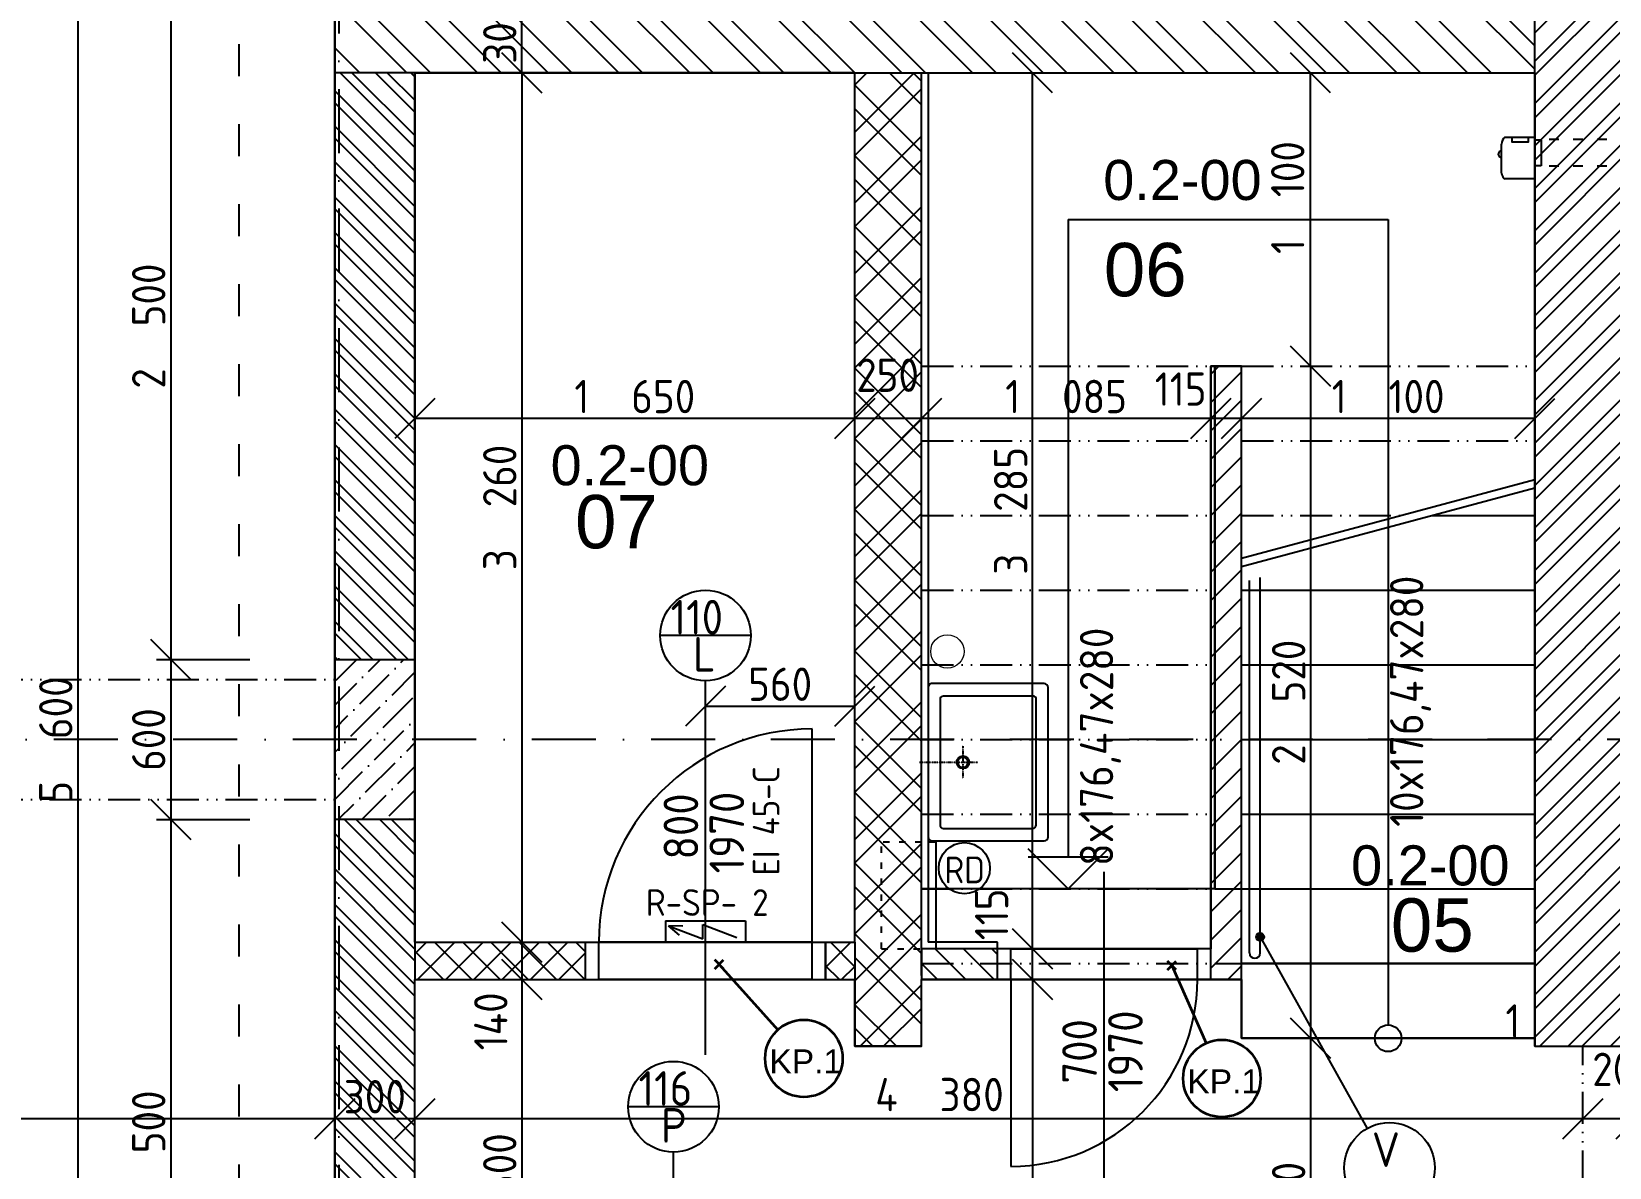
# Model space of a CAD drawing. Extents: x 4511820 to 5180432, y -1526536 to -944957.
# Drawn here: x 4988234 to 4994151, y -1419962 to -1415704 of the extents above; entities that cross this region are included whole.
import ezdxf

# ---------------------------------------------------------------- set-up
doc = ezdxf.new("R2010")
doc.units = 0
doc.header["$MEASUREMENT"] = 0
for name, pattern in [('ACAD_ISO03W100', [30, 12, -18]), ('ACAD_ISO12W100', [22, 12, -3, 0.5, -3, 0.5, -3]), ('BODKOCIARKOVANA_3', [5.6, 3, -1.3, 0, -1.3]), ('DASHDOT', [1, 0.5, -0.25, 0, -0.25])]:
    doc.linetypes.add(name, pattern=pattern)
doc.layers.get('0').update_dxf_attribs({"linetype": 'CONTINUOUS'})
doc.layers.get('Defpoints').update_dxf_attribs({"color": 61, "linetype": 'CONTINUOUS'})
for name, color, linetype in [('DVERE', 45, 'CONTINUOUS'), ('KÓTY', 4, 'CONTINUOUS'), ('MÚRY', 1, 'CONTINUOUS'), ('OKNÁ', 143, 'CONTINUOUS'), ('osi', 253, 'CONTINUOUS'), ('Plochy', 41, 'CONTINUOUS'), ('POPIS', 7, 'CONTINUOUS'), ('POZEMOK', 7, 'CONTINUOUS'), ('TENKÁ', 7, 'CONTINUOUS'), ('tzb', 153, 'CONTINUOUS'), ('ZARIADOVACIE', 144, 'CONTINUOUS'), ('ZZ-elektro', 221, 'CONTINUOUS'), ('zz-vetr', 52, 'CONTINUOUS'), ('ŠRAFY', 82, 'CONTINUOUS')]:
    doc.layers.add(name, color=color, linetype=linetype)
doc.layers.add('preklady', color=74, linetype='CONTINUOUS', lineweight=35)
doc.layers.add('zz-kanal-splaskova', color=37, linetype='CONTINUOUS', lineweight=18)
doc.styles.add('ARIAL', font='arial.ttf')
doc.styles.add('STYLE1', font='isocp.shx')
doc.dimstyles.new('STANDARD-50', dxfattribs={"dimtxt": 125, "dimasz": 150, "dimexe": 10, "dimexo": 200, "dimgap": 20, "dimtad": 1, "dimdsep": 46, "dimlunit": 6, "dimtxsty": 'STYLE1', "dimblk1": 'OBLIQUE', "dimblk2": 'OBLIQUE', "dimsah": 1, "dimcen": 2.5, "dimse1": 1, "dimse2": 1, "dimadec": 0, "dimazin": 0, "dimtfac": 1, "dimtmove": 1, "dimatfit": 3, "dimldrblk": 'OBLIQUE', "dimfxl": 1, "dimtolj": 1, "dimtzin": 0, "dimarcsym": 0})
pattern_1 = [(45, (-2905453.58, 230700.66), (-53.0330086, 53.0330086), []), (135, (-2905453.58, 230700.66), (-53.0330086, -53.0330086), [])]
pattern_2 = [(135, (-10132.71, -87677), (-66.2912607, -66.2912607), []), (135, (-10132.71, -87632.81), (-66.2912607, -66.2912607), [])]

# ---------------------------------------------------------------- blocks, each defined once
blk = doc.blocks.new('_OBLIQUE')
at = {"color": 0, "linetype": 'ByBlock'}
blk.add_line((-0.5, -0.5), (0.5, 0.5), dxfattribs=at)
blk = doc.blocks.new('*D21797')
at = {"layer": 'Defpoints', "color": 0}
for p in [(4994051, -1419779.4), (4994051, -1419779.4), (4994251, -1419779.4)]:
    blk.add_point(p, dxfattribs=at)
at = {"layer": 'KÓTY', "color": 0, "lineweight": -2}
blk.add_line((4994251, -1419779.4), (4994051, -1419779.4), dxfattribs=at)
at = {"layer": 'KÓTY', "color": 0, "linetype": 'ByBlock', "lineweight": -2, "xscale": 150, "yscale": 150, "zscale": 150, "rotation": 180}
blk.add_blockref('_OBLIQUE', (4994051, -1419779.4), dxfattribs=at)
at = {"layer": 'KÓTY', "color": 0, "linetype": 'ByBlock', "lineweight": -2, "xscale": 150, "yscale": 150, "zscale": 150}
blk.add_blockref('_OBLIQUE', (4994251, -1419779.4), dxfattribs=at)
at = {"layer": 'KÓTY', "color": 0, "insert": (4994201.8, -1419594.4), "char_height": 125, "attachment_point": 5, "style": 'STYLE1'}
blk.add_mtext('\\A1;200', dxfattribs=at)
blk = doc.blocks.new('*D21798')
at = {"layer": 'Defpoints', "color": 0}
for p in [(4989671, -1419779.4), (4989671, -1419779.4), (4994051, -1419779.4)]:
    blk.add_point(p, dxfattribs=at)
at = {"layer": 'KÓTY', "color": 0, "lineweight": -2}
blk.add_line((4994051, -1419779.4), (4989671, -1419779.4), dxfattribs=at)
at = {"layer": 'KÓTY', "color": 0, "linetype": 'ByBlock', "lineweight": -2, "xscale": 150, "yscale": 150, "zscale": 150, "rotation": 180}
blk.add_blockref('_OBLIQUE', (4989671, -1419779.4), dxfattribs=at)
at = {"layer": 'KÓTY', "color": 0, "linetype": 'ByBlock', "lineweight": -2, "xscale": 150, "yscale": 150, "zscale": 150}
blk.add_blockref('_OBLIQUE', (4994051, -1419779.4), dxfattribs=at)
at = {"layer": 'KÓTY', "color": 0, "insert": (4991638.5, -1419689), "char_height": 125, "attachment_point": 5, "style": 'STYLE1'}
blk.add_mtext('\\A1;4ﾠ380', dxfattribs=at)
blk = doc.blocks.new('*D21799')
at = {"layer": 'Defpoints', "color": 0}
for p in [(4989371, -1419779.4), (4989371, -1419779.4), (4989671, -1419779.4)]:
    blk.add_point(p, dxfattribs=at)
at = {"layer": 'KÓTY', "color": 0, "lineweight": -2}
blk.add_line((4989671, -1419779.4), (4989371, -1419779.4), dxfattribs=at)
at = {"layer": 'KÓTY', "color": 0, "linetype": 'ByBlock', "lineweight": -2, "xscale": 150, "yscale": 150, "zscale": 150, "rotation": 180}
blk.add_blockref('_OBLIQUE', (4989371, -1419779.4), dxfattribs=at)
at = {"layer": 'KÓTY', "color": 0, "linetype": 'ByBlock', "lineweight": -2, "xscale": 150, "yscale": 150, "zscale": 150}
blk.add_blockref('_OBLIQUE', (4989671, -1419779.4), dxfattribs=at)
at = {"layer": 'KÓTY', "color": 0, "insert": (4989521, -1419696.9), "char_height": 125, "attachment_point": 5, "style": 'STYLE1'}
blk.add_mtext('\\A1;300', dxfattribs=at)
blk = doc.blocks.new('*D21800')
at = {"layer": 'Defpoints', "color": 0}
for p in [(4980821, -1419058), (4980821, -1419779.4), (4989371, -1419779.4)]:
    blk.add_point(p, dxfattribs=at)
at = {"layer": 'KÓTY', "color": 0, "lineweight": -2}
blk.add_line((4989371, -1419779.4), (4980821, -1419779.4), dxfattribs=at)
at = {"layer": 'KÓTY', "color": 0, "linetype": 'ByBlock', "lineweight": -2, "xscale": 150, "yscale": 150, "zscale": 150, "rotation": 180}
blk.add_blockref('_OBLIQUE', (4980821, -1419779.4), dxfattribs=at)
at = {"layer": 'KÓTY', "color": 0, "linetype": 'ByBlock', "lineweight": -2, "xscale": 150, "yscale": 150, "zscale": 150}
blk.add_blockref('_OBLIQUE', (4989371, -1419779.4), dxfattribs=at)
at = {"layer": 'KÓTY', "color": 0, "insert": (4985096, -1419696.8), "char_height": 125, "attachment_point": 5, "style": 'STYLE1'}
blk.add_mtext('\\A1;8ﾠ550', dxfattribs=at)
blk = doc.blocks.new('*D21920')
at = {"layer": 'Defpoints', "color": 0}
for p in [(4992771, -1416958), (4993871, -1416958), (4992771, -1417154.5)]:
    blk.add_point(p, dxfattribs=at)
at = {"layer": 'KÓTY', "color": 0, "lineweight": -2}
blk.add_line((4993871, -1417154.5), (4992771, -1417154.5), dxfattribs=at)
at = {"layer": 'KÓTY', "color": 0, "linetype": 'ByBlock', "lineweight": -2, "xscale": 150, "yscale": 150, "zscale": 150, "rotation": 180}
blk.add_blockref('_OBLIQUE', (4992771, -1417154.5), dxfattribs=at)
at = {"layer": 'KÓTY', "color": 0, "linetype": 'ByBlock', "lineweight": -2, "xscale": 150, "yscale": 150, "zscale": 150}
blk.add_blockref('_OBLIQUE', (4993871, -1417154.5), dxfattribs=at)
at = {"layer": 'KÓTY', "color": 0, "insert": (4993321, -1417072), "char_height": 125, "attachment_point": 5, "style": 'STYLE1'}
blk.add_mtext('\\A1;1ﾠ100', dxfattribs=at)
blk = doc.blocks.new('*D21921')
at = {"layer": 'Defpoints', "color": 0}
for p in [(4992656, -1416958), (4992771, -1416958), (4992656, -1417154.5)]:
    blk.add_point(p, dxfattribs=at)
at = {"layer": 'KÓTY', "color": 0, "lineweight": -2}
blk.add_line((4992771, -1417154.5), (4992656, -1417154.5), dxfattribs=at)
at = {"layer": 'KÓTY', "color": 0, "linetype": 'ByBlock', "lineweight": -2, "xscale": 150, "yscale": 150, "zscale": 150, "rotation": 180}
blk.add_blockref('_OBLIQUE', (4992656, -1417154.5), dxfattribs=at)
at = {"layer": 'KÓTY', "color": 0, "linetype": 'ByBlock', "lineweight": -2, "xscale": 150, "yscale": 150, "zscale": 150}
blk.add_blockref('_OBLIQUE', (4992771, -1417154.5), dxfattribs=at)
at = {"layer": 'KÓTY', "color": 0, "insert": (4992543, -1417044), "char_height": 125, "attachment_point": 5, "style": 'STYLE1'}
blk.add_mtext('\\A1;115', dxfattribs=at)
blk = doc.blocks.new('*D21922')
at = {"layer": 'Defpoints', "color": 0}
for p in [(4991571, -1416958), (4992656, -1416958), (4991571, -1417154.5)]:
    blk.add_point(p, dxfattribs=at)
at = {"layer": 'KÓTY', "color": 0, "lineweight": -2}
blk.add_line((4992656, -1417154.5), (4991571, -1417154.5), dxfattribs=at)
at = {"layer": 'KÓTY', "color": 0, "linetype": 'ByBlock', "lineweight": -2, "xscale": 150, "yscale": 150, "zscale": 150, "rotation": 180}
blk.add_blockref('_OBLIQUE', (4991571, -1417154.5), dxfattribs=at)
at = {"layer": 'KÓTY', "color": 0, "linetype": 'ByBlock', "lineweight": -2, "xscale": 150, "yscale": 150, "zscale": 150}
blk.add_blockref('_OBLIQUE', (4992656, -1417154.5), dxfattribs=at)
at = {"layer": 'KÓTY', "color": 0, "insert": (4992113.5, -1417072), "char_height": 125, "attachment_point": 5, "style": 'STYLE1'}
blk.add_mtext('\\A1;1ﾠ085', dxfattribs=at)
blk = doc.blocks.new('*D21923')
at = {"layer": 'Defpoints', "color": 0}
for p in [(4991321, -1416958), (4991571, -1416958), (4991321, -1417154.5)]:
    blk.add_point(p, dxfattribs=at)
at = {"layer": 'KÓTY', "color": 0, "lineweight": -2}
blk.add_line((4991571, -1417154.5), (4991321, -1417154.5), dxfattribs=at)
at = {"layer": 'KÓTY', "color": 0, "linetype": 'ByBlock', "lineweight": -2, "xscale": 150, "yscale": 150, "zscale": 150, "rotation": 180}
blk.add_blockref('_OBLIQUE', (4991321, -1417154.5), dxfattribs=at)
at = {"layer": 'KÓTY', "color": 0, "linetype": 'ByBlock', "lineweight": -2, "xscale": 150, "yscale": 150, "zscale": 150}
blk.add_blockref('_OBLIQUE', (4991571, -1417154.5), dxfattribs=at)
at = {"layer": 'KÓTY', "color": 0, "insert": (4991444, -1416992), "char_height": 125, "attachment_point": 5, "style": 'STYLE1'}
blk.add_mtext('\\A1;250', dxfattribs=at)
blk = doc.blocks.new('*D21924')
at = {"layer": 'Defpoints', "color": 0}
for p in [(4989671, -1416958), (4991321, -1416958), (4989671, -1417154.5)]:
    blk.add_point(p, dxfattribs=at)
at = {"layer": 'KÓTY', "color": 0, "lineweight": -2}
blk.add_line((4991321, -1417154.5), (4989671, -1417154.5), dxfattribs=at)
at = {"layer": 'KÓTY', "color": 0, "linetype": 'ByBlock', "lineweight": -2, "xscale": 150, "yscale": 150, "zscale": 150, "rotation": 180}
blk.add_blockref('_OBLIQUE', (4989671, -1417154.5), dxfattribs=at)
at = {"layer": 'KÓTY', "color": 0, "linetype": 'ByBlock', "lineweight": -2, "xscale": 150, "yscale": 150, "zscale": 150}
blk.add_blockref('_OBLIQUE', (4991321, -1417154.5), dxfattribs=at)
at = {"layer": 'KÓTY', "color": 0, "insert": (4990496, -1417072), "char_height": 125, "attachment_point": 5, "style": 'STYLE1'}
blk.add_mtext('\\A1;1ﾠ650', dxfattribs=at)
blk = doc.blocks.new('*D21925')
at = {"layer": 'Defpoints', "color": 0}
for p in [(4991321, -1418233), (4990761, -1418425.2279), (4991321, -1418425.2279)]:
    blk.add_point(p, dxfattribs=at)
at = {"layer": 'KÓTY', "color": 0, "lineweight": -2}
blk.add_line((4990761, -1418233), (4991321, -1418233), dxfattribs=at)
at = {"layer": 'KÓTY', "color": 0, "linetype": 'ByBlock', "lineweight": -2, "xscale": 150, "yscale": 150, "zscale": 150, "rotation": 180}
blk.add_blockref('_OBLIQUE', (4990761, -1418233), dxfattribs=at)
at = {"layer": 'KÓTY', "color": 0, "linetype": 'ByBlock', "lineweight": -2, "xscale": 150, "yscale": 150, "zscale": 150}
blk.add_blockref('_OBLIQUE', (4991321, -1418233), dxfattribs=at)
at = {"layer": 'KÓTY', "color": 0, "insert": (4991041, -1418150.5), "char_height": 125, "attachment_point": 5, "style": 'STYLE1'}
blk.add_mtext('\\A1;560', dxfattribs=at)
blk = doc.blocks.new('*D21926')
at = {"layer": 'Defpoints', "color": 0}
for p in [(4989671, -1415858), (4989671, -1419118), (4990072, -1419118)]:
    blk.add_point(p, dxfattribs=at)
at = {"layer": 'KÓTY', "color": 0, "lineweight": -2}
blk.add_line((4990072, -1415858), (4990072, -1419118), dxfattribs=at)
at = {"layer": 'KÓTY', "color": 0, "linetype": 'ByBlock', "lineweight": -2, "xscale": 150, "yscale": 150, "zscale": 150}
for p, rotation in [((4990072, -1415858), 90), ((4990072, -1419118), 270)]:
    blk.add_blockref('_OBLIQUE', p, dxfattribs=dict(at, rotation=rotation))
at = {"layer": 'KÓTY', "color": 0, "insert": (4989989.5, -1417488), "char_height": 125, "attachment_point": 5, "rotation": 90, "style": 'STYLE1'}
blk.add_mtext('\\A1;3ﾠ260', dxfattribs=at)
blk = doc.blocks.new('*D21927')
at = {"layer": 'Defpoints', "color": 0}
for p in [(4989671, -1415558), (4990072, -1415558), (4989671, -1415858)]:
    blk.add_point(p, dxfattribs=at)
at = {"layer": 'KÓTY', "color": 0, "lineweight": -2}
blk.add_line((4990072, -1415858), (4990072, -1415558), dxfattribs=at)
at = {"layer": 'KÓTY', "color": 0, "linetype": 'ByBlock', "lineweight": -2, "xscale": 150, "yscale": 150, "zscale": 150}
for p, rotation in [((4990072, -1415558), 90), ((4990072, -1415858), 270)]:
    blk.add_blockref('_OBLIQUE', p, dxfattribs=dict(at, rotation=rotation))
at = {"layer": 'KÓTY', "color": 0, "insert": (4989989.5, -1415708), "char_height": 125, "attachment_point": 5, "rotation": 90, "style": 'STYLE1'}
blk.add_mtext('\\A1;300', dxfattribs=at)
blk = doc.blocks.new('*D21929')
at = {"layer": 'Defpoints', "color": 0}
for p in [(4989371, -1415558), (4988407, -1421158), (4989371, -1421158)]:
    blk.add_point(p, dxfattribs=at)
at = {"layer": 'KÓTY', "color": 0, "lineweight": -2}
blk.add_line((4988407, -1415558), (4988407, -1421158), dxfattribs=at)
at = {"layer": 'KÓTY', "color": 0, "linetype": 'ByBlock', "lineweight": -2, "xscale": 150, "yscale": 150, "zscale": 150}
for p, rotation in [((4988407, -1415558), 90), ((4988407, -1421158), 270)]:
    blk.add_blockref('_OBLIQUE', p, dxfattribs=dict(at, rotation=rotation))
at = {"layer": 'KÓTY', "color": 0, "insert": (4988324.5, -1418358), "char_height": 125, "attachment_point": 5, "rotation": 90, "style": 'STYLE1'}
blk.add_mtext('\\A1;5ﾠ600', dxfattribs=at)
blk = doc.blocks.new('*D21930')
at = {"layer": 'Defpoints', "color": 0}
for p in [(4989371, -1415558), (4988755.5, -1418058), (4989371, -1418058)]:
    blk.add_point(p, dxfattribs=at)
at = {"layer": 'KÓTY', "color": 0, "lineweight": -2}
blk.add_line((4988755.5, -1415558), (4988755.5, -1418058), dxfattribs=at)
at = {"layer": 'KÓTY', "color": 0, "linetype": 'ByBlock', "lineweight": -2, "xscale": 150, "yscale": 150, "zscale": 150}
for p, rotation in [((4988755.5, -1415558), 90), ((4988755.5, -1418058), 270)]:
    blk.add_blockref('_OBLIQUE', p, dxfattribs=dict(at, rotation=rotation))
at = {"layer": 'KÓTY', "color": 0, "insert": (4988673, -1416808), "char_height": 125, "attachment_point": 5, "rotation": 90, "style": 'STYLE1'}
blk.add_mtext('\\A1;2ﾠ500', dxfattribs=at)
blk = doc.blocks.new('*D21931')
at = {"layer": 'Defpoints', "color": 0}
for p in [(4989371, -1418058), (4988755.5, -1418658), (4989371, -1418658)]:
    blk.add_point(p, dxfattribs=at)
at = {"layer": 'KÓTY', "color": 0, "lineweight": -2}
blk.add_line((4988755.5, -1418058), (4988755.5, -1418658), dxfattribs=at)
at = {"layer": 'KÓTY', "color": 0, "linetype": 'ByBlock', "lineweight": -2, "xscale": 150, "yscale": 150, "zscale": 150}
for p, rotation in [((4988755.5, -1418058), 90), ((4988755.5, -1418658), 270)]:
    blk.add_blockref('_OBLIQUE', p, dxfattribs=dict(at, rotation=rotation))
at = {"layer": 'KÓTY', "color": 0, "insert": (4988673, -1418358), "char_height": 125, "attachment_point": 5, "rotation": 90, "style": 'STYLE1'}
blk.add_mtext('\\A1;600', dxfattribs=at)
blk = doc.blocks.new('*D21932')
at = {"layer": 'Defpoints', "color": 0}
for p in [(4989371, -1418658), (4988755.5, -1421158), (4989371, -1421158)]:
    blk.add_point(p, dxfattribs=at)
at = {"layer": 'KÓTY', "color": 0, "lineweight": -2}
blk.add_line((4988755.5, -1418658), (4988755.5, -1421158), dxfattribs=at)
at = {"layer": 'KÓTY', "color": 0, "linetype": 'ByBlock', "lineweight": -2, "xscale": 150, "yscale": 150, "zscale": 150}
for p, rotation in [((4988755.5, -1418658), 90), ((4988755.5, -1421158), 270)]:
    blk.add_blockref('_OBLIQUE', p, dxfattribs=dict(at, rotation=rotation))
at = {"layer": 'KÓTY', "color": 0, "insert": (4988673, -1419908), "char_height": 125, "attachment_point": 5, "rotation": 90, "style": 'STYLE1'}
blk.add_mtext('\\A1;2ﾠ500', dxfattribs=at)
blk = doc.blocks.new('*D21940')
at = {"layer": 'Defpoints', "color": 0}
for p in [(4991513, -1419258), (4991513, -1420858), (4991988, -1420858)]:
    blk.add_point(p, dxfattribs=at)
at = {"layer": 'KÓTY', "color": 0, "lineweight": -2}
blk.add_line((4991988, -1419258), (4991988, -1420858), dxfattribs=at)
at = {"layer": 'KÓTY', "color": 0, "linetype": 'ByBlock', "lineweight": -2, "xscale": 150, "yscale": 150, "zscale": 150}
for p, rotation in [((4991988, -1419258), 90), ((4991988, -1420858), 270)]:
    blk.add_blockref('_OBLIQUE', p, dxfattribs=dict(at, rotation=rotation))
at = {"layer": 'KÓTY', "color": 0, "insert": (4991889.5, -1420253), "char_height": 125, "attachment_point": 5, "rotation": 90, "style": 'STYLE1'}
blk.add_mtext('\\A1;1ﾠ600', dxfattribs=at)
blk = doc.blocks.new('*D21942')
at = {"layer": 'Defpoints', "color": 0}
for p in [(4991988, -1419143), (4991988, -1419143), (4991988, -1419258)]:
    blk.add_point(p, dxfattribs=at)
at = {"layer": 'KÓTY', "color": 0, "lineweight": -2}
blk.add_line((4991988, -1419258), (4991988, -1419143), dxfattribs=at)
at = {"layer": 'KÓTY', "color": 0, "linetype": 'ByBlock', "lineweight": -2, "xscale": 150, "yscale": 150, "zscale": 150}
for p, rotation in [((4991988, -1419143), 90), ((4991988, -1419258), 270)]:
    blk.add_blockref('_OBLIQUE', p, dxfattribs=dict(at, rotation=rotation))
at = {"layer": 'KÓTY', "color": 0, "insert": (4991834, -1419013.5), "char_height": 125, "attachment_point": 5, "rotation": 90, "style": 'STYLE1'}
blk.add_mtext('\\A1;115', dxfattribs=at)
blk = doc.blocks.new('*D21943')
at = {"layer": 'Defpoints', "color": 0}
for p in [(4991988, -1415858), (4992198, -1415858), (4992198, -1419143)]:
    blk.add_point(p, dxfattribs=at)
at = {"layer": 'KÓTY', "color": 0, "lineweight": -2}
blk.add_line((4991988, -1419143), (4991988, -1415858), dxfattribs=at)
at = {"layer": 'KÓTY', "color": 0, "linetype": 'ByBlock', "lineweight": -2, "xscale": 150, "yscale": 150, "zscale": 150}
for p, rotation in [((4991988, -1415858), 90), ((4991988, -1419143), 270)]:
    blk.add_blockref('_OBLIQUE', p, dxfattribs=dict(at, rotation=rotation))
at = {"layer": 'KÓTY', "color": 0, "insert": (4991905.5, -1417500.5), "char_height": 125, "attachment_point": 5, "rotation": 90, "style": 'STYLE1'}
blk.add_mtext('\\A1;3ﾠ285', dxfattribs=at)
blk = doc.blocks.new('*D21950')
at = {"layer": 'Defpoints', "color": 0}
for p in [(4989671, -1419118), (4989671, -1419258), (4990072, -1419258)]:
    blk.add_point(p, dxfattribs=at)
at = {"layer": 'KÓTY', "color": 0, "lineweight": -2}
blk.add_line((4990072, -1419118), (4990072, -1419258), dxfattribs=at)
at = {"layer": 'KÓTY', "color": 0, "linetype": 'ByBlock', "lineweight": -2, "xscale": 150, "yscale": 150, "zscale": 150}
for p, rotation in [((4990072, -1419118), 90), ((4990072, -1419258), 270)]:
    blk.add_blockref('_OBLIQUE', p, dxfattribs=dict(at, rotation=rotation))
at = {"layer": 'KÓTY', "color": 0, "insert": (4989956, -1419414.5), "char_height": 125, "attachment_point": 5, "rotation": 90, "style": 'STYLE1'}
blk.add_mtext('\\A1;140', dxfattribs=at)
blk = doc.blocks.new('*D21951')
at = {"layer": 'Defpoints', "color": 0}
for p in [(4989671, -1419258), (4989671, -1420858), (4990072, -1420858)]:
    blk.add_point(p, dxfattribs=at)
at = {"layer": 'KÓTY', "color": 0, "lineweight": -2}
blk.add_line((4990072, -1419258), (4990072, -1420858), dxfattribs=at)
at = {"layer": 'KÓTY', "color": 0, "linetype": 'ByBlock', "lineweight": -2, "xscale": 150, "yscale": 150, "zscale": 150}
for p, rotation in [((4990072, -1419258), 90), ((4990072, -1420858), 270)]:
    blk.add_blockref('_OBLIQUE', p, dxfattribs=dict(at, rotation=rotation))
at = {"layer": 'KÓTY', "color": 0, "insert": (4989989.5, -1420058), "char_height": 125, "attachment_point": 5, "rotation": 90, "style": 'STYLE1'}
blk.add_mtext('\\A1;1ﾠ600', dxfattribs=at)
blk = doc.blocks.new('*D21962')
at = {"layer": 'Defpoints', "color": 0}
for p in [(4992771, -1416958), (4992771, -1419478), (4993030.5, -1419478)]:
    blk.add_point(p, dxfattribs=at)
at = {"layer": 'KÓTY', "color": 0, "lineweight": -2}
blk.add_line((4993030.5, -1416958), (4993030.5, -1419478), dxfattribs=at)
at = {"layer": 'KÓTY', "color": 0, "linetype": 'ByBlock', "lineweight": -2, "xscale": 150, "yscale": 150, "zscale": 150}
for p, rotation in [((4993030.5, -1416958), 90), ((4993030.5, -1419478), 270)]:
    blk.add_blockref('_OBLIQUE', p, dxfattribs=dict(at, rotation=rotation))
at = {"layer": 'KÓTY', "color": 0, "insert": (4992948, -1418218), "char_height": 125, "attachment_point": 5, "rotation": 90, "style": 'STYLE1'}
blk.add_mtext('\\A1;2ﾠ520', dxfattribs=at)
blk = doc.blocks.new('*D21963')
at = {"layer": 'Defpoints', "color": 0}
for p in [(4993030.5, -1415858), (4993030.5, -1415858), (4993030.5, -1416958)]:
    blk.add_point(p, dxfattribs=at)
at = {"layer": 'KÓTY', "color": 0, "lineweight": -2}
blk.add_line((4993030.5, -1416958), (4993030.5, -1415858), dxfattribs=at)
at = {"layer": 'KÓTY', "color": 0, "linetype": 'ByBlock', "lineweight": -2, "xscale": 150, "yscale": 150, "zscale": 150}
for p, rotation in [((4993030.5, -1415858), 90), ((4993030.5, -1416958), 270)]:
    blk.add_blockref('_OBLIQUE', p, dxfattribs=dict(at, rotation=rotation))
at = {"layer": 'KÓTY', "color": 0, "insert": (4992944.5, -1416326), "char_height": 125, "attachment_point": 5, "rotation": 90, "style": 'STYLE1'}
blk.add_mtext('\\A1;1ﾠ100', dxfattribs=at)
blk = doc.blocks.new('*D21964')
at = {"layer": 'Defpoints', "color": 0}
for p in [(4993030.5, -1419478), (4993030.5, -1420858), (4993030.5, -1420858)]:
    blk.add_point(p, dxfattribs=at)
at = {"layer": 'KÓTY', "color": 0, "lineweight": -2}
blk.add_line((4993030.5, -1419478), (4993030.5, -1420858), dxfattribs=at)
at = {"layer": 'KÓTY', "color": 0, "linetype": 'ByBlock', "lineweight": -2, "xscale": 150, "yscale": 150, "zscale": 150}
for p, rotation in [((4993030.5, -1419478), 90), ((4993030.5, -1420858), 270)]:
    blk.add_blockref('_OBLIQUE', p, dxfattribs=dict(at, rotation=rotation))
at = {"layer": 'KÓTY', "color": 0, "insert": (4992948, -1420168), "char_height": 125, "attachment_point": 5, "rotation": 90, "style": 'STYLE1'}
blk.add_mtext('\\A1;1ﾠ380', dxfattribs=at)
blk = doc.blocks.new('*D42680')
at = {"layer": 'Defpoints', "color": 0}
for p in [(4993871, -1419508), (4994601.5, -1419508), (4993651, -1420858)]:
    blk.add_point(p, dxfattribs=at)
at = {"layer": 'KÓTY', "color": 0, "lineweight": -2}
blk.add_line((4994601.5, -1420858), (4994601.5, -1419508), dxfattribs=at)
at = {"layer": 'KÓTY', "color": 0, "linetype": 'ByBlock', "lineweight": -2, "xscale": 150, "yscale": 150, "zscale": 150}
for p, rotation in [((4994601.5, -1419508), 90), ((4994601.5, -1420858), 270)]:
    blk.add_blockref('_OBLIQUE', p, dxfattribs=dict(at, rotation=rotation))
at = {"layer": 'KÓTY', "color": 0, "insert": (4994519, -1420183), "char_height": 125, "attachment_point": 5, "rotation": 90, "style": 'STYLE1'}
blk.add_mtext('\\A1;1ﾠ350', dxfattribs=at)

msp = doc.modelspace()

# ---------------------------------------------------------------- hatches: boundary and pattern name
at = {"layer": 'TENKÁ'}
h = msp.add_hatch(color=256, dxfattribs=at)
h.dxf.hatch_style = 1
h.paths.add_polyline_path([(4992841, -1419113.048, 2.41421356), (4992826, -1419098.048, 0.41421356)])
at = {"layer": 'ŠRAFY'}
h = msp.add_hatch(dxfattribs=at)
h.set_pattern_fill('ANSI32', color=256, scale=300)
h.set_pattern_definition([(45, (-10132.71, -87677), (-79.549513, 79.549513), []), (45, (-10079.68, -87677), (-79.549513, 79.549513), [])])
h.paths.add_polyline_path([(4994251, -1418128.048), (4994251, -1415508.048), (4994001, -1415508.048), (4993871, -1415508.048), (4993871, -1415558.048), (4993871, -1415858.048), (4993871, -1419508.048), (4994251, -1419508.048), (4994251, -1418508.048), (4995001, -1418508.048), (4995001, -1418128.048)])
h = msp.add_hatch(dxfattribs=at)
h.set_pattern_fill('ANSI32', color=256, scale=500, angle=90)
h.set_pattern_definition([(135, (461828.47, -289582.78), (-132.5825215, -132.5825215), []), (135, (461828.47, -289494.39), (-132.5825215, -132.5825215), [])])
h.paths.add_polyline_path([(4989671, -1415858.048), (4991321, -1415858.048), (4991571, -1415858.048), (4993871, -1415858.048), (4993871, -1415558.048), (4989371, -1415558.048), (4989371, -1415858.048)])
h = msp.add_hatch(dxfattribs=at)
h.set_pattern_fill('ANSI32', color=256, scale=250, angle=90)
h.set_pattern_definition(pattern_2)
h.paths.add_polyline_path([(4989671, -1415858.048), (4989371, -1415858.048), (4989371, -1418058.048), (4989671, -1418058.048)])
h = msp.add_hatch(dxfattribs=at)
h.set_pattern_fill('ANSI32', color=256, scale=500)
h.set_pattern_definition([(45, (584112, 0), (-132.5825215, 132.5825215), []), (45, (584200.39, 0), (-132.5825215, 132.5825215), [])])
h.paths.add_polyline_path([(4991321, -1419358.048), (4991321, -1419508.048), (4991571, -1419508.048), (4991571, -1419358.048), (4991571, -1419243.048), (4991571, -1419198.048), (4991571, -1418918.048), (4991571, -1418638.048), (4991571, -1418358.048), (4991571, -1418078.048), (4991571, -1417798.048), (4991571, -1417518.048), (4991571, -1417238.048), (4991571, -1416958.048), (4991571, -1415858.048), (4991321, -1415858.048), (4991321, -1415973.048)])
h = msp.add_hatch(dxfattribs=at)
h.set_pattern_fill('ANSI32', color=256, scale=500, angle=90)
h.set_pattern_definition([(135, (584112, -250692.26), (-132.5825215, -132.5825215), []), (135, (584112, -250603.87), (-132.5825215, -132.5825215), [])])
h.paths.add_polyline_path([(4991571, -1418918.048), (4991571, -1418638.048), (4991571, -1418358.048), (4991571, -1418078.048), (4991571, -1417798.048), (4991571, -1417518.048), (4991571, -1417238.048), (4991571, -1416958.048), (4991571, -1415858.048), (4991321, -1415858.048), (4991321, -1415973.048), (4991321, -1419358.048), (4991321, -1419508.048), (4991571, -1419508.048), (4991571, -1419358.048), (4991571, -1419243.048), (4991571, -1419198.048)])
at = {"layer": 'ŠRAFY', "ltscale": 0.25}
h = msp.add_hatch(dxfattribs=at)
h.set_pattern_fill('ANSI31', color=256, scale=600, angle=360, style=0)
h.set_pattern_definition([(45, (6612402.85, 6609782.53), (-53.0330086, 53.0330086), [])])
h.paths.add_polyline_path([(4992771, -1419258.048), (4992771, -1416958.048), (4992656, -1416958.048), (4992656, -1419258.048)])
at = {"layer": 'ŠRAFY'}
h = msp.add_hatch(dxfattribs=at)
h.set_pattern_fill('ANSI36', color=256, scale=500)
h.set_pattern_definition([(45, (584222, 0), (33.1456304, 121.533978), [156.25, -31.25, 0, -31.25])])
h.paths.add_polyline_path([(4989371, -1418058.048), (4989371, -1418133.048), (4989371, -1418583.048), (4989371, -1418658.048), (4989671, -1418658.048), (4989671, -1418058.048)])
h = msp.add_hatch(dxfattribs=at)
h.set_pattern_fill('ANSI32', color=256, scale=250, angle=90)
h.set_pattern_definition(pattern_2)
h.paths.add_polyline_path([(4989671, -1418658.048), (4989371, -1418658.048), (4989371, -1421158.048), (4989571, -1421158.048), (4989921, -1421158.048), (4990121, -1421158.048), (4990121, -1421028.048), (4990121, -1420958.054), (4990121, -1420858.048), (4989671, -1420858.048), (4989671, -1419258.048), (4989671, -1419118.048)])
at = {"layer": 'ŠRAFY', "ltscale": 0.25}
h = msp.add_hatch(dxfattribs=at)
h.set_pattern_fill('ANSI37', color=256, scale=600, style=0)
h.set_pattern_definition(pattern_1)
h.paths.add_polyline_path([(4989671, -1419118.048), (4989671, -1419258.048), (4990311, -1419258.048), (4990311, -1419118.048)])
h = msp.add_hatch(dxfattribs=at)
h.set_pattern_fill('ANSI37', color=256, scale=600, style=0)
h.set_pattern_definition(pattern_1)
h.paths.add_polyline_path([(4991321, -1419258.048), (4991321, -1419118.048), (4991211, -1419118.048), (4991211, -1419258.048)])
h = msp.add_hatch(dxfattribs=at)
h.set_pattern_fill('ANSI31', color=256, scale=600, angle=90, style=0)
h.set_pattern_definition([(135, (-2983139.58, 184763.8), (-53.0330086, -53.0330086), [])])
h.paths.add_polyline_path([(4991571, -1419143.048), (4991571, -1419258.048), (4991856, -1419258.048), (4991856, -1419143.048)])

# ---------------------------------------------------------------- linework, layer by layer
at = {"layer": 'DVERE', "ltscale": 0.25}
for p, q in [((4990931, -1417967.892), (4990591, -1417967.892)), ((4990761, -1419540.548), (4990761, -1418137.892)), ((4992256, -1420087.048), (4992256, -1418854.392))]:
    msp.add_line(p, q, dxfattribs=at)
at = {"layer": 'DVERE'}
for p, q in [((4991161, -1419118.048), (4991161, -1418318.048)), ((4991161, -1419118.048), (4990361, -1419118.048)), ((4991906, -1419143.048), (4992606, -1419143.048)), ((4991161, -1419258.048), (4990361, -1419258.048)), ((4992606, -1419258.048), (4991906, -1419258.048)), ((4991906, -1419258.048), (4991906, -1419958.048))]:
    msp.add_line(p, q, dxfattribs=at)
at = {"layer": 'DVERE', "ltscale": 0.25}
msp.add_circle((4990761, -1417967.892), 170, dxfattribs=at)
at = {"layer": 'DVERE'}
for centre, radius, start, end in [((4991161, -1419118.048), 800, 90, 180), ((4991906, -1419258.048), 700, 270, 0)]:
    msp.add_arc(centre, radius, start, end, dxfattribs=at)
at = {"layer": 'KÓTY', "ltscale": 25}
for p, q in [((4988702.097, -1418058.048), (4989052.097, -1418058.048)), ((4988702.097, -1418658.048), (4989052.097, -1418658.048))]:
    msp.add_line(p, q, dxfattribs=at)
at = {"layer": 'MÚRY'}
for p, q in [((4989371, -1421158.048), (4989371, -1415558.048)), ((4989671, -1415858.048), (4991321, -1415858.048)), ((4989671, -1419118.048), (4989671, -1415858.048)), ((4991321, -1419118.048), (4991321, -1415858.048)), ((4991571, -1415858.048), (4993871, -1415858.048)), ((4991571, -1419243.048), (4991571, -1415858.048)), ((4991571, -1419143.048), (4991571, -1415858.048)), ((4993871, -1415858.048), (4993871, -1418208.048)), ((4993871, -1419508.048), (4993871, -1415858.048)), ((4992656, -1419143.048), (4992656, -1416958.048)), ((4992656, -1416958.048), (4992771, -1416958.048)), ((4992771, -1419258.048), (4992771, -1416958.048)), ((4993871, -1418958.048), (4993871, -1417088.048)), ((4989671, -1419118.048), (4990361, -1419118.048)), ((4990361, -1419258.048), (4990361, -1419118.048)), ((4991161, -1419258.048), (4991161, -1419118.048)), ((4991161, -1419118.048), (4991321, -1419118.048)), ((4991906, -1419143.048), (4991571, -1419143.048)), ((4991906, -1419258.048), (4991906, -1419143.048)), ((4992656, -1419143.048), (4992606, -1419143.048)), ((4992606, -1419258.048), (4992606, -1419143.048)), ((4989671, -1420858.048), (4989671, -1419258.048)), ((4989671, -1419258.048), (4990361, -1419258.048)), ((4991161, -1419258.048), (4991321, -1419258.048)), ((4991321, -1419508.048), (4991321, -1419258.048)), ((4991906, -1419258.048), (4991571, -1419258.048)), ((4991571, -1419508.048), (4991571, -1419258.048)), ((4992771, -1419258.048), (4992606, -1419258.048)), ((4991571, -1419508.048), (4991321, -1419508.048)), ((4993871, -1419508.048), (4994251, -1419508.048))]:
    msp.add_line(p, q, dxfattribs=at)
at = {"layer": 'OKNÁ', "ltscale": 0.25}
for p, q in [((4990811, -1419734.503), (4990471, -1419734.503)), ((4990641, -1421128.051), (4990641, -1419904.503))]:
    msp.add_line(p, q, dxfattribs=at)
msp.add_circle((4990641, -1419734.503), 170, dxfattribs=at)
at = {"layer": 'osi', "linetype": 'BODKOCIARKOVANA_3', "ltscale": 80}
for p, q in [((4989386, -1396650.857), (4989386, -1434168.048)), ((5041881, -1418358.048), (4978211, -1418358.048))]:
    msp.add_line(p, q, dxfattribs=at)
at = {"layer": 'Plochy'}
msp.add_lwpolyline([(4994001, -1398948.048), (4994001, -1415508.048), (4993871, -1415508.048), (4993871, -1415558.048), (4989371, -1415558.048), (4989371, -1421158.048), (4991321, -1421158.048), (4991321, -1423158.048), (4992321, -1423158.048), (4992321, -1422858.048), (4993601, -1422858.048), (4993601, -1423158.048), (4994001, -1423158.048), (4994001, -1431558.048), (4980821, -1431558.048), (4980821, -1400148.048)], dxfattribs=at)
for points in [[(4991321, -1415858.048), (4989671, -1415858.048), (4989671, -1419118.048), (4991321, -1419118.048)], [(4991571, -1419143.048), (4991571, -1415858.048), (4993871, -1415858.048), (4993871, -1419198.048), (4992771, -1419198.048), (4992771, -1416958.048), (4992656, -1416958.048), (4992656, -1419143.048)], [(4992771, -1419478.048), (4992771, -1416958.048), (4992671, -1416958.048), (4992671, -1418918.048), (4991571, -1418918.048), (4991571, -1415858.048), (4993871, -1415858.048), (4993871, -1419478.048)], [(4989671, -1420858.048), (4989671, -1419258.048), (4991321, -1419258.048), (4991321, -1419508.048), (4991571, -1419508.048), (4991571, -1419258.048), (4992771, -1419258.048), (4992771, -1419478.048), (4993871, -1419478.048), (4993871, -1419493.048), (4993871, -1419508.048), (4994251, -1419508.048), (4994251, -1418508.048), (4996266, -1418508.048), (4996266, -1419508.048), (4996371, -1419508.048), (4996371, -1423448.048), (4994251, -1423448.048), (4994251, -1422658.048), (4993651, -1422658.048), (4993651, -1420858.048)]]:
    msp.add_lwpolyline(points, close=True, dxfattribs=at)
at = {"layer": 'POZEMOK', "linetype": 'ACAD_ISO03W100', "ltscale": 10}
msp.add_line((4989011, -1397450.857), (4989011, -1431508.048), dxfattribs=at)
at = {"layer": 'POZEMOK'}
for p, q in [((4992121, -1416408.048), (4993321, -1416408.048)), ((4992121, -1416408.048), (4992121, -1418798.048)), ((4993321, -1416408.048), (4993321, -1419428.048)), ((4992771, -1417678.353), (4993871, -1417383.609)), ((4992771, -1417709.411), (4993871, -1417414.667)), ((4992801, -1419158.048), (4992801, -1417761.373)), ((4992841, -1419158.048), (4992841, -1417750.655)), ((4992121, -1418918.048), (4991971, -1418768.048)), ((4992271, -1418768.048), (4992121, -1418918.048)), ((4991971, -1418798.048), (4992271, -1418798.048))]:
    msp.add_line(p, q, dxfattribs=at)
msp.add_circle((4993321, -1419478.048), 50, dxfattribs=at)
msp.add_arc((4992821, -1419158.048), 20, 180, 0, dxfattribs=at)
at = {"layer": 'preklady'}
for p, q in [((4990795.882, -1419217.568), (4990829.116, -1419184.334)), ((4990829.117, -1419217.569), (4990795.883, -1419184.335)), ((4990812.499, -1419200.951), (4991032.936, -1419445.589)), ((4992493.382, -1419221.616), (4992526.616, -1419188.382)), ((4992526.617, -1419221.617), (4992493.383, -1419188.383)), ((4992509.999, -1419204.999), (4992638.782, -1419495.778))]:
    msp.add_line(p, q, dxfattribs=at)
at = {"layer": 'preklady', "ltscale": 0.25}
for centre in [(4991130, -1419553.309), (4992697.5, -1419628.357)]:
    msp.add_circle(centre, 145, dxfattribs=at)
at = {"layer": 'TENKÁ'}
for p, q in [((4993871, -1415858.048), (4993871, -1415558.048)), ((4989671, -1415858.048), (4989371, -1415858.048)), ((4991321, -1415858.048), (4991571, -1415858.048)), ((4992671, -1418918.048), (4992671, -1416958.048)), ((4993485.177, -1417518.048), (4993871, -1417518.048)), ((4992771, -1417798.048), (4993871, -1417798.048)), ((4989371, -1418058.048), (4989671, -1418058.048)), ((4992771, -1418078.048), (4993871, -1418078.048)), ((4992771, -1418358.048), (4993871, -1418358.048)), ((4989671, -1418658.048), (4989371, -1418658.048)), ((4992771, -1418638.048), (4993871, -1418638.048)), ((4992771, -1418918.048), (4993871, -1418918.048)), ((4989671, -1419118.048), (4989671, -1419258.048)), ((4990311, -1419258.048), (4990311, -1419118.048)), ((4991211, -1419258.048), (4991211, -1419118.048)), ((4991321, -1419118.048), (4991321, -1419258.048)), ((4991571, -1419143.048), (4991571, -1419258.048)), ((4991856, -1419258.048), (4991856, -1419118.048)), ((4992656, -1419258.048), (4992656, -1419143.048)), ((4992841, -1419098.048), (4993242.999, -1419815.503)), ((4992771, -1419198.048), (4993871, -1419198.048)), ((4992771, -1419258.048), (4992771, -1419478.048)), ((4992771, -1419478.048), (4993871, -1419478.048))]:
    msp.add_line(p, q, dxfattribs=at)
at = {"layer": 'TENKÁ', "ltscale": 0.25}
for p, q in [((4991596, -1415858.048), (4991596, -1419118.048)), ((4991211, -1419118.048), (4991211, -1419258.048)), ((4991856, -1419118.048), (4991596, -1419118.048))]:
    msp.add_line(p, q, dxfattribs=at)
at = {"layer": 'TENKÁ', "linetype": 'ACAD_ISO12W100', "ltscale": 10}
for p, q in [((4991571, -1416958.048), (4992656, -1416958.048)), ((4992771, -1416958.048), (4993871, -1416958.048)), ((4991571, -1417238.048), (4992671, -1417238.048)), ((4992771, -1417238.048), (4993871, -1417238.048)), ((4991571, -1417518.048), (4992671, -1417518.048)), ((4992771, -1417518.048), (4993369.266, -1417518.048)), ((4991571, -1417798.048), (4992671, -1417798.048)), ((4991571, -1418078.048), (4992671, -1418078.048)), ((4980821, -1418133.048), (4989371, -1418133.048)), ((4991571, -1418358.048), (4992671, -1418358.048)), ((4980821, -1418583.048), (4989371, -1418583.048)), ((4991571, -1418638.048), (4992671, -1418638.048)), ((4991571, -1418918.048), (4992771, -1418918.048)), ((4991571, -1419198.048), (4992771, -1419198.048)), ((4994051, -1422658.048), (4994051, -1419508.048))]:
    msp.add_line(p, q, dxfattribs=at)
at = {"layer": 'TENKÁ'}
msp.add_circle((4992841, -1419098.048), 15, dxfattribs=at)
at = {"layer": 'TENKÁ', "ltscale": 0.25}
msp.add_circle((4993326.097, -1419963.809), 170, dxfattribs=at)
at = {"layer": 'tzb', "linetype": 'ACAD_ISO03W100', "ltscale": 2}
for p, q in [((4991421, -1419143.048), (4991421, -1418743.048)), ((4991571, -1418743.048), (4991421, -1418743.048)), ((4991421, -1419143.048), (4991571, -1419143.048))]:
    msp.add_line(p, q, dxfattribs=at)
at = {"layer": 'tzb'}
for p, q in [((4991626, -1418743.048), (4991596, -1418743.048)), ((4991626, -1419143.048), (4991626, -1418743.048))]:
    msp.add_line(p, q, dxfattribs=at)
msp.add_circle((4991731.823, -1418840.402), 96, dxfattribs=at)
at = {"layer": 'ZARIADOVACIE', "linetype": 'Continuous'}
for p, q in [((4991596, -1418163.188), (4991596, -1418723.188)), ((4992030.999, -1418148.188), (4991610.999, -1418148.188)), ((4991988.614, -1418195.445), (4991652.614, -1418195.445)), ((4992045.999, -1418723.188), (4992045.999, -1418163.188)), ((4991640.615, -1418208.045), (4991640.615, -1418678.445)), ((4992000.614, -1418678.445), (4992000.614, -1418208.045)), ((4991652.615, -1418691.045), (4991988.614, -1418691.045)), ((4991611, -1418738.188), (4992030.999, -1418738.188))]:
    msp.add_line(p, q, dxfattribs=at)
at = {"layer": 'ZARIADOVACIE', "linetype": 'DASHDOT'}
for p, q in [((4991726.29, -1418380.363), (4991726.29, -1418504.969)), ((4991564.225, -1418443.048), (4991782.095, -1418443.048))]:
    msp.add_line(p, q, dxfattribs=at)
at = {"layer": 'ZARIADOVACIE', "linetype": 'Continuous'}
for centre, radius in [((4991726.29, -1418443.048), 23.698), ((4991726.29, -1418443.188), 19.252)]:
    msp.add_circle(centre, radius, dxfattribs=at)
for centre, radius, start, end in [((4991610.523, -1418162.712), 14.532, 88.1229157, 181.8774544), ((4991652.076, -1418206.946), 11.514, 87.3216719, 185.4762108), ((4991990.479, -1418205.683), 10.407, 346.881755, 100.324499), ((4992029.943, -1418164.244), 16.09, 3.7622324, 86.2373975), ((4991612.818, -1418721.371), 16.915, 186.1675571, 263.8317027), ((4991652.894, -1418678.764), 12.283, 178.5083948, 268.6974192), ((4991987.603, -1418678.068), 13.016, 274.454091, 358.340095), ((4992030.549, -1418722.739), 15.456, 271.6661781, 358.3345621)]:
    msp.add_arc(centre, radius, start, end, dxfattribs=at)
at = {"layer": 'ZZ-elektro'}
for p, q in [((4990611, -1419038.048), (4990611, -1419118.048)), ((4990611, -1419038.048), (4990911, -1419038.048)), ((4990622.192, -1419056.647), (4990750.686, -1419104.931)), ((4990675.499, -1419057.97), (4990622.192, -1419056.647)), ((4990663.179, -1419090.756), (4990622.192, -1419056.647)), ((4990750.686, -1419104.931), (4990750.686, -1419051.218)), ((4990750.686, -1419051.218), (4990879.179, -1419099.502)), ((4990911, -1419038.048), (4990911, -1419118.048))]:
    msp.add_line(p, q, dxfattribs=at)
at = {"layer": 'zz-kanal-splaskova'}
msp.add_circle((4991668.063, -1418027.713), 62.5, dxfattribs=at)
at = {"layer": 'zz-vetr', "ltscale": 3}
for p, q in [((4993746.193, -1416229.658), (4993746.193, -1416125.291)), ((4993759.264, -1416100.038), (4993871, -1416100.038)), ((4993895.197, -1416110.392), (4993871, -1416110.392)), ((4993895.197, -1416110.392), (4993895.197, -1416207.451)), ((4993747.405, -1416238.385), (4993746.193, -1416229.658)), ((4993895.197, -1416207.451), (4993871, -1416207.451)), ((4993871, -1416255.956), (4993760.323, -1416255.956))]:
    msp.add_line(p, q, dxfattribs=at)
at = {"layer": 'zz-vetr', "linetype": 'ACAD_ISO03W100', "ltscale": 3}
for p, q in [((4994411, -1416108.922), (4993871, -1416108.922)), ((4994411, -1416208.922), (4993871, -1416208.922))]:
    msp.add_line(p, q, dxfattribs=at)
at = {"layer": 'zz-vetr', "ltscale": 3}
msp.add_lwpolyline([(4993785.86, -1416100.038), (4993846.397, -1416100.038), (4993846.397, -1416118.218), (4993785.86, -1416118.218)], close=True, dxfattribs=at)
for centre, radius, start, end in [((4993780.994, -1416127.294), 34.858, 128.563141, 176.7048964), ((4993745.648, -1416163.421), 11.724, 87.33301, 272.66699), ((4993770.101, -1416235.234), 22.914, 187.9060828, 244.739791)]:
    msp.add_arc(centre, radius, start, end, dxfattribs=at)

# ---------------------------------------------------------------- texts
at = {"layer": 'DVERE', "ltscale": 0.25, "style": 'STYLE1'}
for s, p in [('110', (4990629.97, -1417964.392)), ('L', (4990714.47, -1418103.029)), ('116', (4990509.97, -1419731.003)), ('P', (4990594.47, -1419869.639))]:
    msp.add_text(s, height=130, dxfattribs=at).set_placement(p)
at = {"layer": 'POPIS', "lineweight": 40, "ltscale": 0.25, "style": 'ARIAL'}
for s, height, p in [('0.2-00', 150, (4992252.665, -1416335.071)), ('06', 200, (4992254.769, -1416696.127)), ('0.2-00', 150, (4990180.25, -1417404.571)), ('07', 200, (4990271.88, -1417641.016)), ('0.2-00', 150, (4993182.165, -1418904.62)), ('05', 200, (4993331.269, -1419153.175))]:
    msp.add_text(s, height=height, dxfattribs=at).set_placement(p)
at = {"layer": 'preklady', "linetype": 'Continuous', "lineweight": 20, "style": 'ARIAL'}
for p in [(4991000.736, -1419609.565), (4992568.236, -1419684.613)]:
    msp.add_text('KP.1', height=90, dxfattribs=at).set_placement(p)
at = {"layer": 'TENKÁ', "linetype": 'Continuous', "style": 'STYLE1'}
for s, height, p in [('10x176,47x280', 125, (4993453.161, -1418685.29)), ('8x176,47x280', 125, (4992290.161, -1418831.79)), ('EI 45-C', 100, (4991038.513, -1418867.472)), ('800', 130, (4990733.917, -1418807.951)), ('1970', 130, (4990906.024, -1418859.724)), ('700', 130, (4992228.917, -1419647.963)), ('1970', 130, (4992401.024, -1419679.737))]:
    msp.add_text(s, height=height, rotation=90, dxfattribs=at).set_placement(p)
at = {"layer": 'TENKÁ', "ltscale": 0.25, "style": 'STYLE1'}
msp.add_text('1', height=125, dxfattribs=at).set_placement((4993760.983, -1419475.792))
at = {"layer": 'TENKÁ', "style": 'STYLE1'}
msp.add_text('V', height=130, dxfattribs=at).set_placement((4993260.067, -1419960.309))
at = {"layer": 'tzb', "style": 'STYLE1'}
msp.add_text('RD', height=100, dxfattribs=at).set_placement((4991657.196, -1418896.601))
at = {"layer": 'ZZ-elektro', "style": 'STYLE1'}
msp.add_text('R-SP- 2', height=100, dxfattribs=at).set_placement((4990537.614, -1419018.888))

# ---------------------------------------------------------------- dimensions: what is measured, and where the dimension line sits
at = {"layer": 'KÓTY'}
for base, p1, p2, picture, middle in [((4988407, -1421158.048), (4989371, -1415558.048), (4989371, -1421158.048), '*D21929', (4988324.457, -1418358.048)), ((4988755.5, -1418058.048), (4989371, -1415558.048), (4989371, -1418058.048), '*D21930', (4988672.957, -1416808.048)), ((4990072, -1415558.048), (4989671, -1415858.048), (4989671, -1415558.048), '*D21927', (4989989.5, -1415708.048)), ((4990072, -1419118.048), (4989671, -1415858.048), (4989671, -1419118.048), '*D21926', (4989989.457, -1417488.048)), ((4991988, -1415858.048), (4992198, -1419143.048), (4992198, -1415858.048), '*D21943', (4991905.457, -1417500.548)), ((4993030.5, -1419478.048), (4992771, -1416958.048), (4992771, -1419478.048), '*D21962', (4992947.957, -1418218.048)), ((4988755.5, -1418658.048), (4989371, -1418058.048), (4989371, -1418658.048), '*D21931', (4988673, -1418358.048)), ((4988755.5, -1421158.048), (4989371, -1418658.048), (4989371, -1421158.048), '*D21932', (4988672.957, -1419908.048)), ((4990072, -1420858.048), (4989671, -1419258.048), (4989671, -1420858.048), '*D21951', (4989989.457, -1420058.048)), ((4993030.5, -1420858.048), (4993030.5, -1419478.048), (4993030.5, -1420858.048), '*D21964', (4992947.957, -1420168.048))]:
    dim = msp.add_linear_dim(base=base, p1=p1, p2=p2, angle=90, dimstyle='STANDARD-50', override={"dimtxsty": 'STYLE1', "dimldrblk": 'OBLIQUE'}, dxfattribs=at)
    dim.commit()
    dim.dimension.update_dxf_attribs({"geometry": picture, "text_midpoint": middle})
for base, p1, p2, picture, middle in [((4993030.5, -1415858.048), (4993030.5, -1416958.048), (4993030.5, -1415858.048), '*D21963', (4993027, -1416326)), ((4991988, -1419143.048), (4991988, -1419258.048), (4991988, -1419143.048), '*D21942', (4991916.5, -1419013.5)), ((4990072, -1419258.048), (4989671, -1419118.048), (4989671, -1419258.048), '*D21950', (4990038.5, -1419414.5)), ((4991988, -1420858.048), (4991513, -1419258.048), (4991513, -1420858.048), '*D21940', (4991972, -1420253))]:
    dim = msp.add_linear_dim(base=base, p1=p1, p2=p2, angle=90, dimstyle='STANDARD-50', override={"dimtxsty": 'STYLE1', "dimldrblk": 'OBLIQUE'}, dxfattribs=at)
    dim.commit()
    dim.dimension.update_dxf_attribs({"geometry": picture, "text_midpoint": middle, "dimtype": 160})
for base, p1, p2, picture, middle in [((4991321, -1417154.5), (4991571, -1416958.048), (4991321, -1416958.048), '*D21923', (4991444, -1417074.5)), ((4992656, -1417154.5), (4992771, -1416958.048), (4992656, -1416958.048), '*D21921', (4992543, -1417126.5)), ((4989671, -1419779.357), (4994051, -1419779.357), (4989671, -1419779.357), '*D21798', (4991638.5, -1419771.5))]:
    dim = msp.add_linear_dim(base=base, p1=p1, p2=p2, dimstyle='STANDARD-50', override={"dimtxsty": 'STYLE1', "dimldrblk": 'OBLIQUE'}, dxfattribs=at)
    dim.commit()
    dim.dimension.update_dxf_attribs({"geometry": picture, "text_midpoint": middle, "dimtype": 160})
for base, p1, p2, picture, middle in [((4989671, -1417154.5), (4991321, -1416958.048), (4989671, -1416958.048), '*D21924', (4990496, -1417071.957)), ((4991571, -1417154.5), (4992656, -1416958.048), (4991571, -1416958.048), '*D21922', (4992113.5, -1417071.957)), ((4992771, -1417154.5), (4993871, -1416958.048), (4992771, -1416958.048), '*D21920', (4993321, -1417071.957)), ((4991321, -1418233), (4990761, -1418425.228), (4991321, -1418425.228), '*D21925', (4991041, -1418150.5)), ((4980821, -1419779.357), (4989371, -1419779.357), (4980821, -1419058.048), '*D21800', (4985096, -1419696.814)), ((4994051, -1419779.357), (4994251, -1419779.357), (4994051, -1419779.357), '*D21797', (4994201.75, -1419594.357)), ((4989371, -1419779.357), (4989671, -1419779.357), (4989371, -1419779.357), '*D21799', (4989521, -1419696.857))]:
    dim = msp.add_linear_dim(base=base, p1=p1, p2=p2, dimstyle='STANDARD-50', override={"dimtxsty": 'STYLE1', "dimldrblk": 'OBLIQUE'}, dxfattribs=at)
    dim.commit()
    dim.dimension.update_dxf_attribs({"geometry": picture, "text_midpoint": middle})
dim = msp.add_linear_dim(base=(4994601.5, -1419508.048), p1=(4993651, -1420858.048), p2=(4993871, -1419508.048), angle=90, dimstyle='STANDARD-50', dxfattribs=at)
dim.commit()
dim.dimension.update_dxf_attribs({"geometry": '*D42680', "text_midpoint": (4994518.957, -1420183.048)})

doc.saveas('drawing.dxf')
